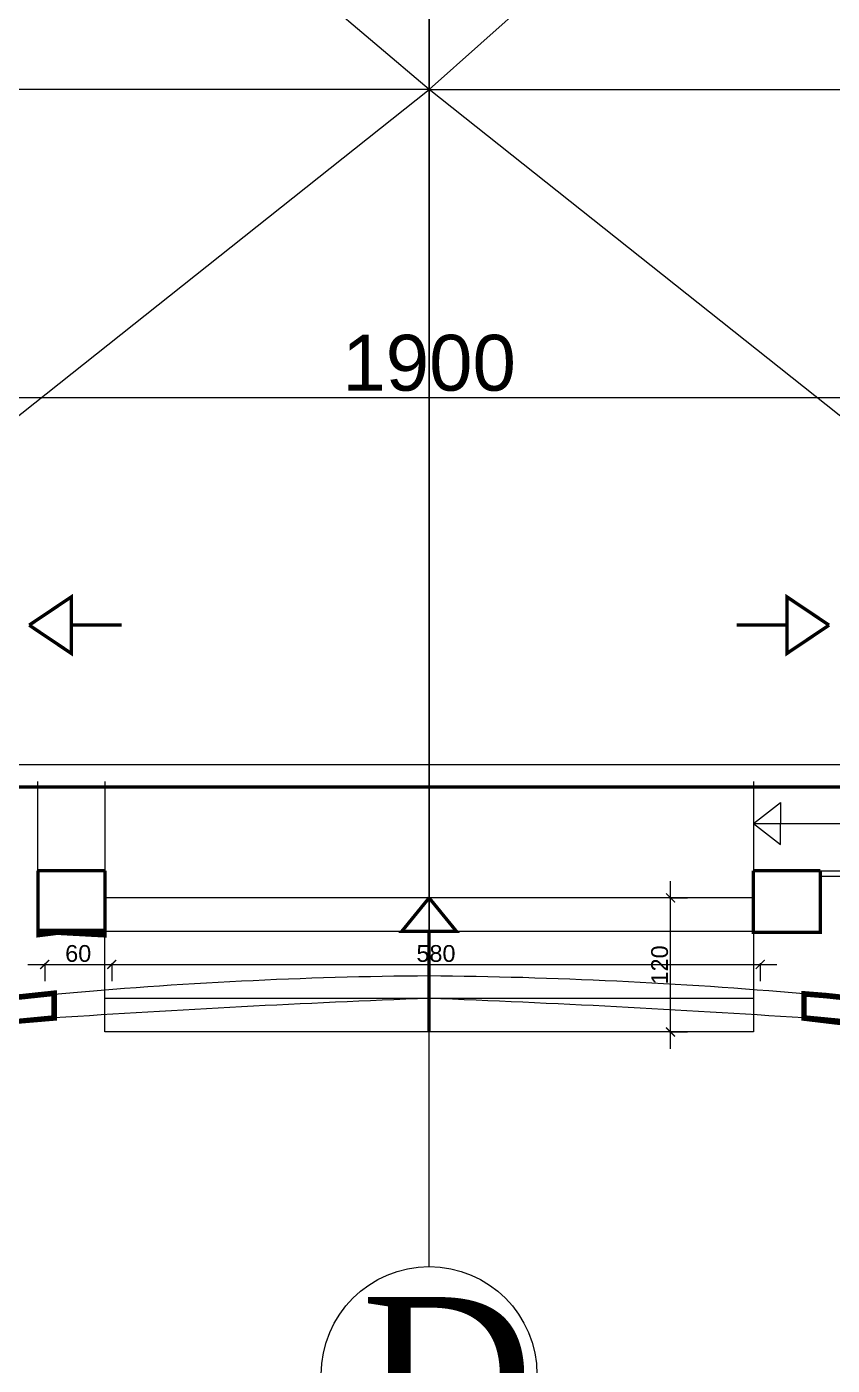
# Model space of a CAD drawing. Extents: x 250879 to 348495, y -51522 to -9360.
# Drawn here: x 263966 to 264687, y -23631 to -22433 of the extents above; entities that cross this region are included whole.
import ezdxf

# ---------------------------------------------------------------- set-up
doc = ezdxf.new("R2010")
doc.units = 0
doc.layers.get('0').update_dxf_attribs({"linetype": 'CONTINUOUS'})
doc.layers.get('DEFPOINTS').update_dxf_attribs({"color": 9, "linetype": 'CONTINUOUS'})
for name, color, linetype in [('AXIS', 1, 'CONTINUOUS'), ('FURNITURE', 4, 'CONTINUOUS'), ('TEXT', 3, 'CONTINUOUS'), ('WALL', 7, 'CONTINUOUS')]:
    doc.layers.add(name, color=color, linetype=linetype)
doc.styles.get("Standard").update_dxf_attribs({"font": 'sanss___.ttf', "height": 15})
doc.styles.add('STYLE1', font='sanss___.ttf', dxfattribs={"height": 50})
doc.styles.add('style2', font='romantic.ttf', dxfattribs={"height": 50})
doc.dimstyles.new('STANDARD$0', dxfattribs={"dimscale": 0, "dimtxt": 12, "dimasz": 8, "dimexe": 15, "dimexo": 0.0625, "dimgap": 2, "dimtad": 1, "dimdec": 0, "dimzin": 0, "dimdsep": 46, "dimtxsty": 'Standard', "dimblk1": 'ARCHTICK', "dimblk2": 'ARCHTICK', "dimsah": 1, "dimcen": 0.09, "dimdle": 15, "dimclrd": 3, "dimclre": 3, "dimclrt": 3, "dimazin": 0, "dimtfac": 1, "dimtdec": 0, "dimtofl": 0, "dimtmove": 1, "dimatfit": 3, "dimldrblk": 'ARCHTICK', "dimfxl": 1.045499999999997, "dimfxlon": 1, "dimtolj": 1, "dimtzin": 0, "dimarcsym": 0})
doc.dimstyles.new('style1', dxfattribs={"dimtxt": 50, "dimasz": 40, "dimexe": 50, "dimexo": 3, "dimgap": 5, "dimtad": 1, "dimdec": 0, "dimdsep": 46, "dimtxsty": 'STYLE1', "dimblk1": 'ARCHTICK', "dimblk2": 'ARCHTICK', "dimsah": 1, "dimcen": 2.5, "dimdle": 50, "dimclrd": 3, "dimclre": 3, "dimclrt": 3, "dimadec": 0, "dimazin": 0, "dimtfac": 1, "dimtdec": 0, "dimtmove": 2, "dimatfit": 2, "dimldrblk": 'ARCHTICK', "dimfxl": 1, "dimtolj": 1, "dimtzin": 0, "dimarcsym": 0})

# ---------------------------------------------------------------- blocks, each defined once
blk = doc.blocks.new('_ARCHTICK')
at = {"color": 0, "linetype": 'ByBlock', "const_width": 0.15}
blk.add_lwpolyline([(-0.5, -0.5), (0.5, 0.5)], dxfattribs=at)
blk = doc.blocks.new('*D1155')
at = {"layer": 'DEFPOINTS', "color": 0, "transparency": 16777216}
for p in [(263376.5404165265, -22764.68025359872), (265276.5565023319, -22764.68025359872), (265276.5565023319, -22764.88607938642)]:
    blk.add_point(p, dxfattribs=at)
at = {"layer": 'WALL', "color": 3, "lineweight": -2, "transparency": 16777216}
for p, q in [((263376.5404165265, -22761.68025359872), (263376.5404165265, -22714.68025359872)), ((265276.5565023319, -22761.88607938642), (265276.5565023319, -22714.68025359872)), ((263326.5404165265, -22764.68025359872), (265326.5565023319, -22764.68025359872))]:
    blk.add_line(p, q, dxfattribs=at)
at = {"layer": 'WALL', "color": 3, "lineweight": -2, "transparency": 16777216, "xscale": 40, "yscale": 40, "zscale": 40, "rotation": 180}
blk.add_blockref('_ARCHTICK', (263376.5404165265, -22764.68025359872), dxfattribs=at)
at = {"layer": 'WALL', "color": 3, "lineweight": -2, "transparency": 16777216, "xscale": 40, "yscale": 40, "zscale": 40}
blk.add_blockref('_ARCHTICK', (265276.5565023319, -22764.68025359872), dxfattribs=at)
at = {"layer": 'WALL', "color": 3, "transparency": 16777216, "insert": (264326.5484594292, -22733.92579543686), "char_height": 50, "attachment_point": 5, "style": 'STYLE1'}
blk.add_mtext('\\A1;1900', dxfattribs=at)
blk = doc.blocks.new('*D1157')
at = {"layer": 'DEFPOINTS', "color": 0, "linetype": 'Continuous', "transparency": 16777216}
for p in [(264042.5123898738, -23255.95529544185), (263982.5123898737, -23264.57833007828), (264042.5123898738, -23271.96774992853)]:
    blk.add_point(p, dxfattribs=at)
at = {"layer": 'WALL', "color": 3, "linetype": 'Continuous', "lineweight": -2, "transparency": 16777216}
for p, q in [((263967.5123898737, -23271.96774992853), (264057.5123898738, -23271.96774992853)), ((263982.5123898737, -23270.92224992853), (263982.5123898737, -23286.96774992853)), ((264042.5123898738, -23270.92224992853), (264042.5123898738, -23286.96774992853))]:
    blk.add_line(p, q, dxfattribs=at)
at = {"layer": 'WALL', "color": 3, "linetype": 'Continuous', "lineweight": -2, "transparency": 16777216, "xscale": 8, "yscale": 8, "zscale": 8, "rotation": 180}
blk.add_blockref('_ARCHTICK', (263982.5123898737, -23271.96774992853), dxfattribs=at)
at = {"layer": 'WALL', "color": 3, "linetype": 'Continuous', "lineweight": -2, "transparency": 16777216, "xscale": 8, "yscale": 8, "zscale": 8}
blk.add_blockref('_ARCHTICK', (264042.5123898738, -23271.96774992853), dxfattribs=at)
at = {"layer": 'WALL', "color": 3, "linetype": 'Continuous', "transparency": 16777216, "insert": (264012.5123898737, -23262.23112441413), "char_height": 15, "attachment_point": 5}
blk.add_mtext('\\A1;60', dxfattribs=at)
blk = doc.blocks.new('*D1158')
at = {"layer": 'DEFPOINTS', "color": 0, "linetype": 'Continuous', "transparency": 16777216}
for p in [(264042.5123898738, -23255.95529544185), (264622.8313131523, -23255.95529544185), (264622.8313131523, -23271.96774992853)]:
    blk.add_point(p, dxfattribs=at)
at = {"layer": 'WALL', "color": 3, "linetype": 'Continuous', "lineweight": -2, "transparency": 16777216}
for p, q in [((264027.5123898738, -23271.96774992853), (264637.8313131523, -23271.96774992853)), ((264042.5123898738, -23270.92224992853), (264042.5123898738, -23286.96774992853)), ((264622.8313131523, -23270.92224992853), (264622.8313131523, -23286.96774992853))]:
    blk.add_line(p, q, dxfattribs=at)
at = {"layer": 'WALL', "color": 3, "linetype": 'Continuous', "lineweight": -2, "transparency": 16777216, "xscale": 8, "yscale": 8, "zscale": 8, "rotation": 180}
blk.add_blockref('_ARCHTICK', (264042.5123898738, -23271.96774992853), dxfattribs=at)
at = {"layer": 'WALL', "color": 3, "linetype": 'Continuous', "lineweight": -2, "transparency": 16777216, "xscale": 8, "yscale": 8, "zscale": 8}
blk.add_blockref('_ARCHTICK', (264622.8313131523, -23271.96774992853), dxfattribs=at)
at = {"layer": 'WALL', "color": 3, "linetype": 'Continuous', "transparency": 16777216, "insert": (264332.6718515131, -23262.24141247997), "char_height": 15, "attachment_point": 5}
blk.add_mtext('\\A1;580', dxfattribs=at)
blk = doc.blocks.new('*D1159')
at = {"layer": 'DEFPOINTS', "color": 0, "linetype": 'Continuous', "transparency": 16777216}
for p in [(264523.2618877778, -23212.39715077302), (264542.6339855227, -23212.39715077302), (264523.2618877778, -23332.39715077302)]:
    blk.add_point(p, dxfattribs=at)
at = {"layer": 'WALL', "color": 3, "linetype": 'Continuous', "lineweight": -2, "transparency": 16777216}
for p, q in [((264542.6339855227, -23347.39715077302), (264542.6339855227, -23197.39715077302)), ((264541.5884855227, -23212.39715077302), (264557.6339855227, -23212.39715077302)), ((264541.5884855227, -23332.39715077302), (264557.6339855227, -23332.39715077302))]:
    blk.add_line(p, q, dxfattribs=at)
at = {"layer": 'WALL', "color": 3, "linetype": 'Continuous', "lineweight": -2, "transparency": 16777216, "xscale": 8, "yscale": 8, "zscale": 8}
for p, rotation in [((264542.6339855227, -23212.39715077302), 90), ((264542.6339855227, -23332.39715077302), 270)]:
    blk.add_blockref('_ARCHTICK', p, dxfattribs=dict(at, rotation=rotation))
at = {"layer": 'WALL', "color": 3, "linetype": 'Continuous', "transparency": 16777216, "insert": (264532.9076480741, -23272.39715077298), "char_height": 15, "attachment_point": 5, "rotation": 90}
blk.add_mtext('\\A1;120', dxfattribs=at)

msp = doc.modelspace()

# ---------------------------------------------------------------- linework, layer by layer
at = {"layer": 'AXIS'}
for p, q in [((264326.5572960026, -23521.40709935047), (264326.5572960026, -19618.40257732326)), ((264326.5572960026, -23542.33113062778), (264326.5572960026, -20072.36703124619)), ((263451.5527404051, -23093.16213682806), (265547.9384617591, -23093.16213682806))]:
    msp.add_line(p, q, dxfattribs=at)
msp.add_circle((264326.5572960026, -23638.84263021848), 96.51149959070608, dxfattribs=at)
at = {"layer": 'FURNITURE'}
for p, q in [((264326.5572960025, -20177.66837802991), (264326.5572960026, -23282.22057784807)), ((264326.5572960027, -22489.1711209832), (263389.4898341694, -21692.8329642961)), ((264326.5572960026, -22489.1711209832), (265217.3687975304, -21692.91525742906)), ((264326.5572960027, -22057.83296429607), (264326.5572960027, -23282.22057784808)), ((264326.5572960027, -22489.1711209832), (263396.1854182217, -22489.1711209832)), ((264326.5572960026, -22489.1711209832), (263396.1854182216, -22489.1711209832)), ((263565.9209562109, -23093.16213682806), (264326.5572960027, -22489.1711209832)), ((265087.1936357945, -23093.16213682806), (264326.5572960027, -22489.1711209832)), ((264326.5572960027, -22489.1711209832), (265256.9291737837, -22489.1711209832)), ((264036.3978343643, -23332.39715077296), (264036.3978343643, -23190.49939873898)), ((264616.7167576419, -23212.39715077303), (264036.3978343643, -23212.39715077296)), ((264616.7167576419, -23212.39715077303), (264616.7167576419, -23332.39715077303)), ((264616.7167576419, -23242.39715077303), (264036.3978343643, -23242.39715077296)), ((264616.7167576419, -23272.39715077303), (264036.3978343643, -23272.39715077296)), ((264616.7167576419, -23302.39715077303), (264036.3978343643, -23302.39715077296)), ((264616.7167576419, -23332.39715077303), (264036.3978343643, -23332.39715077296))]:
    msp.add_line(p, q, dxfattribs=at)
at = {"layer": 'FURNITURE', "ltscale": 3}
for p, q in [((263976.3978343629, -23188.16213682638), (263976.3978343654, -23108.16213682806)), ((264036.3978343633, -23108.16213682667), (264036.397834363, -23188.16213682667)), ((264616.7167576419, -23108.16213682806), (264616.7167576419, -23188.16213682806)), ((264616.7167576419, -23108.16213682806), (264616.7167576419, -23188.16213682806)), ((264616.7167576419, -23145.81277840718), (265222.1936357944, -23145.81277840718)), ((264676.716757642, -23188.16213682806), (265222.1936357944, -23188.16213682806)), ((264676.716757642, -23193.01229698362), (265222.1936357944, -23193.01229698362))]:
    msp.add_line(p, q, dxfattribs=at)
at = {"layer": 'FURNITURE'}
msp.add_lwpolyline([(265218.4215766486, -23113.16213682515), (263434.6930153568, -23113.16213682669)], dxfattribs=at)
at = {"layer": 'WALL', "linetype": 'Continuous'}
for p, q in [((264616.7167576419, -23145.81277840718), (264641.1208140905, -23127.1215063791)), ((264641.1208140905, -23127.1215063791), (264641.1208140905, -23145.81277840718)), ((264616.7167576419, -23145.81277840718), (264641.1208140905, -23164.50405043527)), ((264641.1208140905, -23164.50405043527), (264641.1208140905, -23145.81277840719)), ((264036.397834363, -23188.16213682667), (263976.3978343629, -23188.16213682638)), ((264616.7167576419, -23188.16213682806), (264676.7167576419, -23188.16213682806))]:
    msp.add_line(p, q, dxfattribs=at)
at = {"layer": 'WALL', "linetype": 'Continuous', "const_width": 3}
for points in [[(263968.6544387157, -22968.36342450324), (264006.3978343634, -22943.02991210646), (264006.3978343634, -22968.36342450324)], [(264684.4601532897, -22968.36342450324), (264646.716757642, -22943.02991210646), (264646.716757642, -22968.36342450324)], [(263968.6544387157, -22968.36342450324), (264006.3978343634, -22993.69693690003), (264006.3978343634, -22968.36342450324)], [(264051.2880303878, -22968.36342450324), (264006.3978343634, -22968.36342450324)], [(264051.2880303878, -22968.36342450324), (264006.3978343634, -22968.36342450324)], [(264601.8265616175, -22968.36342450324), (264646.716757642, -22968.36342450324)], [(264601.8265616175, -22968.36342450324), (264646.716757642, -22968.36342450324)], [(264684.4601532897, -22968.36342450324), (264646.716757642, -22993.69693690003), (264646.716757642, -22968.36342450324)], [(263434.8576016224, -23113.16213682515), (264326.5572960027, -23113.16213682592)], [(265218.256990383, -23113.16213682515), (264326.5572960027, -23113.16213682592)], [(263976.3978343629, -23188.16213682638), (263976.3978343626, -23243.14293141978), (264036.3978343627, -23243.14293142006), (264036.397834363, -23188.16213682667)], [(263976.3978343626, -23243.14293141975), (263976.3978343629, -23188.16213682638)], [(264036.397834363, -23188.16213682667), (264036.3978343627, -23243.14293142004), (263976.3978343626, -23243.14293141975)], [(263976.3978343629, -23188.16213682638), (264036.397834363, -23188.16213682667)], [(264676.7167576419, -23188.16213682806), (264676.7167576419, -23243.14293142146), (264616.7167576419, -23243.14293142145), (264616.7167576419, -23188.16213682806)], [(264616.7167576419, -23188.16213682806), (264616.7167576419, -23243.14293142143), (264676.7167576419, -23243.14293142143)], [(264676.7167576419, -23188.16213682806), (264616.7167576419, -23188.16213682806)], [(264676.7167576419, -23243.14293142143), (264676.7167576419, -23188.16213682806)], [(264326.5572959942, -23212.39715077299), (264302.0709581597, -23242.39715077687), (264326.557295999, -23242.39715077299)], [(264326.5572960026, -23212.39715077299), (264351.0436338419, -23242.397150773), (264326.5572960026, -23242.39715077299)], [(263991.0972139554, -23298.87332650646), (263991.1000576168, -23319.98870354891), (263545.9209562151, -23363.16213682765), (263545.9209562106, -23224.22549141661)], [(264662.0290494875, -23299.88111571155), (264662.0145343886, -23319.98870354891), (265107.1936357903, -23363.16213682765), (265107.1936357947, -23224.22549141661)], [(264326.5572960027, -23242.39715077299), (264326.5572960031, -23332.39715077299)], [(263991.0972139554, -23298.87332650646), (263971.1000498842, -23299.881186229)]]:
    msp.add_lwpolyline(points, dxfattribs=at)
at = {"layer": 'WALL', "linetype": 'Continuous'}
for points in [[(263976.3978343629, -23188.16213682638), (263976.3978343626, -23243.14293141978), (264036.3978343627, -23243.14293142007), (264036.397834363, -23188.16213682667)], [(264036.397834363, -23188.16213682667), (264036.3978343627, -23243.14293142007), (263976.3978343626, -23243.14293141978), (263976.3978343629, -23188.16213682638)], [(264676.7167576419, -23188.16213682806), (264676.7167576419, -23243.14293142146), (264616.7167576419, -23243.14293142146), (264616.7167576419, -23188.16213682806)], [(264616.7167576419, -23188.16213682806), (264616.7167576419, -23243.14293142146), (264676.7167576419, -23243.14293142146), (264676.7167576419, -23188.16213682806)]]:
    msp.add_lwpolyline(points, dxfattribs=at)
for points in [[(264036.397834363, -23188.16213682667), (263976.3978343629, -23188.16213682638), (263976.3978343626, -23243.14293141975), (264036.3978343627, -23243.14293142004)], [(264616.7167576419, -23188.16213682806), (264676.7167576419, -23188.16213682806), (264676.7167576419, -23243.14293142143), (264616.7167576419, -23243.14293142143)]]:
    msp.add_lwpolyline(points, close=True, dxfattribs=at)
at = {"layer": 'WALL', "linetype": 'Continuous', "ltscale": 3, "const_width": 5}
for points in [[(263545.9209562106, -23224.22549141661), (263545.920956211, -23363.16213682812), (263991.1000498842, -23319.88118622897), (263991.0970616545, -23297.74511925992), (263565.920956211, -23343.16213682809), (263565.920956211, -23224.22549141661), (263545.920956211, -23224.22549141664)], [(265107.1936357947, -23224.22549141661), (265107.1936357943, -23363.16213682812), (264662.0145421211, -23319.88118622897), (264662.0145922425, -23298.29613004322), (264662.0145922425, -23298.29613004322), (264682.0145420803, -23299.88111571155), (264682.0145421211, -23299.881186229), (265087.1936357943, -23343.16213682809), (265087.1936357944, -23224.22549141661), (265107.1936357944, -23224.22549141664)]]:
    msp.add_lwpolyline(points, dxfattribs=at)
at = {"layer": 'WALL', "linetype": 'Continuous'}
for centre, radius, start, end in [((264355.8774790517, -27260.00535926704), 3977.892862152738, 90.42233861047634, 95.2615227354791), ((264287.252013667, -27610.54805208263), 4328.505935011894, 85.0331056969165, 89.4797331979614), ((264806.4292535271, -35647.47097729413), 12354.54680481264, 92.22603356590147, 93.7839492424904), ((263846.6825529605, -35647.47097730004), 12354.54680482481, 86.21604432016346, 87.77396643493294)]:
    msp.add_arc(centre, radius, start, end, dxfattribs=at)

# ---------------------------------------------------------------- texts
at = {"layer": 'TEXT', "insert": (264265.6019652532, -23569.58815913645), "char_height": 141.75, "width": 541.0366650000001, "attachment_point": 1, "style": 'style2'}
msp.add_mtext('D', dxfattribs=at)

# ---------------------------------------------------------------- dimensions: what is measured, and where the dimension line sits
at = {"layer": 'WALL'}
dim = msp.add_linear_dim(base=(265276.5565023319, -22764.68025359872), p1=(263376.5404165265, -22764.68025359872), p2=(265276.5565023319, -22764.88607938642), dimstyle='style1', dxfattribs=at)
dim.commit()
dim.dimension.update_dxf_attribs({"geometry": '*D1155', "text_midpoint": (264326.5484594292, -22733.92579543686)})
at = {"layer": 'WALL', "linetype": 'Continuous'}
dim = msp.add_linear_dim(base=(264542.6339855227, -23212.39715077302), p1=(264523.2618877778, -23332.39715077302), p2=(264523.2618877778, -23212.39715077302), angle=90, dimstyle='STANDARD$0', override={"dimscale": 1}, dxfattribs=at)
dim.commit()
dim.dimension.update_dxf_attribs({"geometry": '*D1159', "text_midpoint": (264532.9076480741, -23272.39715077298)})
for base, p1, p2, picture, middle in [((264042.5123898738, -23271.96774992853), (263982.5123898737, -23264.57833007828), (264042.5123898738, -23255.95529544185), '*D1157', (264012.5123898737, -23262.23112441413)), ((264622.8313131523, -23271.96774992853), (264042.5123898738, -23255.95529544185), (264622.8313131523, -23255.95529544185), '*D1158', (264332.6718515131, -23262.24141247997))]:
    dim = msp.add_linear_dim(base=base, p1=p1, p2=p2, dimstyle='STANDARD$0', override={"dimscale": 1}, dxfattribs=at)
    dim.commit()
    dim.dimension.update_dxf_attribs({"geometry": picture, "text_midpoint": middle})

doc.saveas('drawing.dxf')
